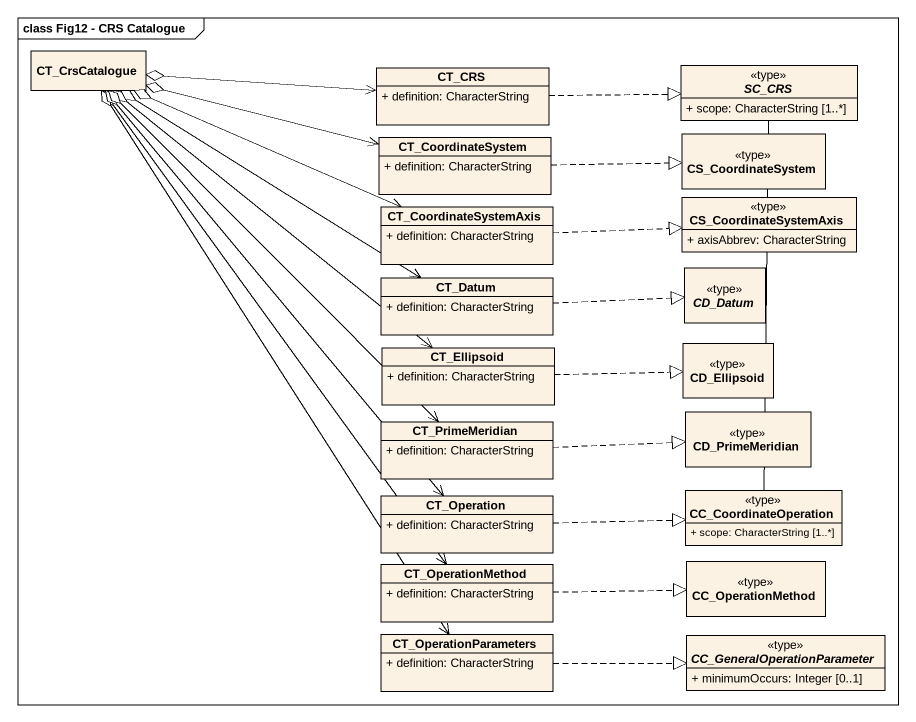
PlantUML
@startuml
mainframe class Fig12 - CRS Catalogue
hide circle
hide empty members
skinparam classAttributeIconSize 0
class CT_CrsCatalogue
class CT_CRS {
  + definition: CharacterString
}
abstract class SC_CRS <<type>> {
  + scope: CharacterString [1..*]
}
class CT_CoordinateSystem {
  + definition: CharacterString
}
class CS_CoordinateSystem <<type>>
class CT_CoordinateSystemAxis {
  + definition: CharacterString
}
class CS_CoordinateSystemAxis <<type>> {
  + axisAbbrev: CharacterString
}
class CT_Datum {
  + definition: CharacterString
}
abstract class CD_Datum <<type>>
class CD_Ellipsoid <<type>>
class CT_Ellipsoid {
  + definition: CharacterString
}
class CT_PrimeMeridian {
  + definition: CharacterString
}
class CD_PrimeMeridian <<type>>
class CC_CoordinateOperation <<type>> {
  + scope: CharacterString [1..*]
}
class CT_Operation {
  + definition: CharacterString
}
class CT_OperationMethod {
  + definition: CharacterString
}
class CC_OperationMethod <<type>>
class CT_OperationParameters {
  + definition: CharacterString
}
abstract class CC_GeneralOperationParameter <<type>> {
  + minimumOccurs: Integer [0..1]
}
CT_CrsCatalogue o-right-> CT_CRS
CT_CrsCatalogue o-right-> CT_CoordinateSystem
CT_CrsCatalogue o-right-> CT_CoordinateSystemAxis
CT_CrsCatalogue o--> CT_Datum
CT_CrsCatalogue o--> CT_Ellipsoid
CT_CrsCatalogue o--> CT_PrimeMeridian
CT_CrsCatalogue o--> CT_Operation
CT_CrsCatalogue o--> CT_OperationMethod
CT_CrsCatalogue o--> CT_OperationParameters
CT_CRS .right.|> SC_CRS
CT_CoordinateSystem .right.|> CS_CoordinateSystem
CT_CoordinateSystemAxis .right.|> CS_CoordinateSystemAxis
CT_Datum .right.|> CD_Datum
CT_Ellipsoid .right.|> CD_Ellipsoid
CT_PrimeMeridian .right.|> CD_PrimeMeridian
CC_CoordinateOperation -up- SC_CRS
CT_Operation .right.|> CC_CoordinateOperation
CT_OperationMethod .right.|> CC_OperationMethod
CT_OperationParameters .right.|> CC_GeneralOperationParameter
@enduml
